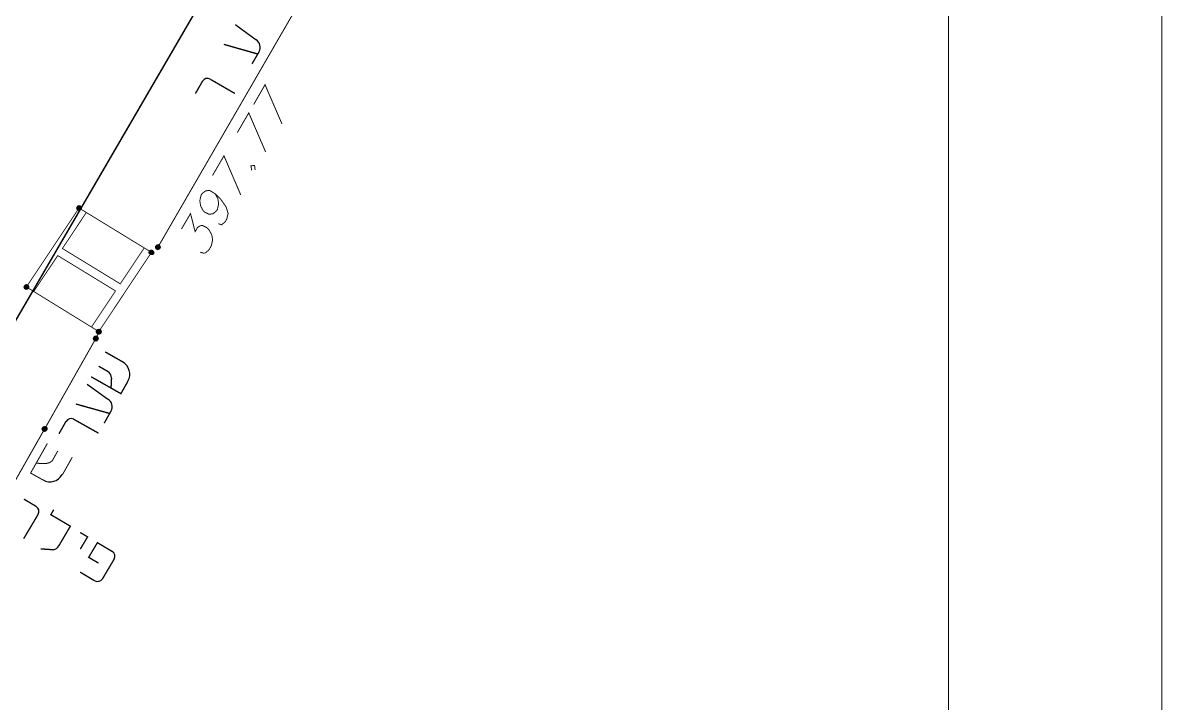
# Model space of a CAD drawing. Extents: x 489 to 720, y 1028 to 1176.
# Drawn here: x 549.33 to 562.69, y 1045.62 to 1053.6 of the extents above; entities that cross this region are included whole.
import ezdxf

# ---------------------------------------------------------------- set-up
doc = ezdxf.new("R2010")
doc.units = 0
doc.header["$MEASUREMENT"] = 0
for name, color, linetype in [('1202', 7, 'Continuous'), ('1501-GADER-BARZEL', 7, 'Continuous'), ('1501-PILER', 7, 'Continuous'), ('1501-SHAR', 7, 'Continuous'), ('2603-GADER-BARZEL', 7, 'Continuous'), ('2612-SHAR', 7, 'Continuous'), ('4035-PILER', 7, 'Continuous'), ('M1280', 7, 'Continuous'), ('M1602', 7, 'Continuous')]:
    doc.layers.add(name, color=color, linetype=linetype)

msp = doc.modelspace()

# ---------------------------------------------------------------- hatches: boundary and pattern name
at = {"layer": '1501-GADER-BARZEL', "linetype": 'Continuous', "ltscale": 0.045455}
for points in [[(550.188, 1049.925), (550.188, 1049.873), (550.178, 1049.924)], [(550.198, 1049.924), (550.198, 1049.875), (550.188, 1049.925)], [(550.198, 1049.875), (550.188, 1049.925), (550.188, 1049.873)], [(550.207, 1049.997), (550.197, 1049.97), (550.216, 1050.001)], [(550.197, 1049.97), (550.216, 1050.001), (550.202, 1049.96)], [(550.2, 1049.989), (550.197, 1049.98), (550.207, 1049.997)], [(550.197, 1049.98), (550.207, 1049.997), (550.197, 1049.97)], [(550.216, 1050.001), (550.202, 1049.96), (550.227, 1050.001)], [(550.202, 1049.96), (550.227, 1050.001), (550.208, 1049.953)], [(550.227, 1050.001), (550.208, 1049.953), (550.237, 1049.998)], [(550.208, 1049.953), (550.237, 1049.998), (550.219, 1049.949)], [(550.237, 1049.998), (550.219, 1049.949), (550.244, 1049.991)], [(550.219, 1049.949), (550.244, 1049.991), (550.229, 1049.949)], [(550.244, 1049.991), (550.229, 1049.949), (550.248, 1049.981)], [(550.229, 1049.949), (550.248, 1049.981), (550.238, 1049.954)], [(550.248, 1049.981), (550.238, 1049.954), (550.249, 1049.971)], [(550.238, 1049.954), (550.249, 1049.971), (550.245, 1049.962)], [(550.163, 1049.909), (550.163, 1049.889), (550.162, 1049.899)], [(550.169, 1049.917), (550.169, 1049.881), (550.163, 1049.909)], [(550.169, 1049.881), (550.163, 1049.909), (550.163, 1049.889)], [(550.178, 1049.924), (550.178, 1049.875), (550.169, 1049.917)], [(550.178, 1049.875), (550.169, 1049.917), (550.169, 1049.881)], [(550.188, 1049.873), (550.178, 1049.924), (550.178, 1049.875)], [(550.206, 1049.917), (550.206, 1049.881), (550.198, 1049.924)], [(550.206, 1049.881), (550.198, 1049.924), (550.198, 1049.875)], [(550.212, 1049.909), (550.212, 1049.889), (550.206, 1049.917)], [(550.212, 1049.889), (550.206, 1049.917), (550.206, 1049.881)], [(550.214, 1049.899), (550.212, 1049.909), (550.212, 1049.889)], [(549.57, 1048.857), (549.612, 1048.833), (549.563, 1048.849)], [(549.579, 1048.862), (549.612, 1048.843), (549.57, 1048.857)], [(549.612, 1048.843), (549.57, 1048.857), (549.612, 1048.833)], [(549.589, 1048.862), (549.607, 1048.853), (549.579, 1048.862)], [(549.607, 1048.853), (549.579, 1048.862), (549.612, 1048.843)], [(549.599, 1048.859), (549.589, 1048.862), (549.607, 1048.853)], [(549.563, 1048.849), (549.608, 1048.823), (549.56, 1048.839)], [(549.608, 1048.823), (549.56, 1048.839), (549.603, 1048.815)], [(549.56, 1048.839), (549.603, 1048.815), (549.561, 1048.829)], [(549.603, 1048.815), (549.561, 1048.829), (549.592, 1048.81)], [(549.561, 1048.829), (549.592, 1048.81), (549.565, 1048.82)], [(549.612, 1048.833), (549.563, 1048.849), (549.608, 1048.823)], [(549.592, 1048.81), (549.565, 1048.82), (549.582, 1048.809)], [(549.565, 1048.82), (549.582, 1048.809), (549.573, 1048.813)]]:
    msp.add_hatch(color=136, dxfattribs=at).paths.add_polyline_path(points, flags=0)
at = {"layer": '1501-PILER', "linetype": 'Continuous', "ltscale": 0.045455}
for points in [[(549.97, 1051.44), (550.013, 1051.41), (549.965, 1051.43)], [(550.013, 1051.41), (549.965, 1051.43), (550.006, 1051.403)], [(549.965, 1051.43), (550.006, 1051.403), (549.965, 1051.42)], [(550.006, 1051.403), (549.965, 1051.42), (549.997, 1051.399)], [(549.965, 1051.42), (549.997, 1051.399), (549.97, 1051.41)], [(549.977, 1051.447), (550.017, 1051.42), (549.97, 1051.44)], [(550.017, 1051.42), (549.97, 1051.44), (550.013, 1051.41)], [(549.997, 1051.399), (549.97, 1051.41), (549.987, 1051.399)], [(549.97, 1051.41), (549.987, 1051.399), (549.977, 1051.403)], [(549.987, 1051.45), (550.017, 1051.43), (549.977, 1051.447)], [(550.017, 1051.43), (549.977, 1051.447), (550.017, 1051.42)], [(549.997, 1051.45), (550.013, 1051.44), (549.987, 1051.45)], [(550.013, 1051.44), (549.987, 1051.45), (550.017, 1051.43)], [(550.006, 1051.447), (549.997, 1051.45), (550.013, 1051.44)], [(550.815, 1050.899), (550.825, 1050.926), (550.814, 1050.909)], [(550.825, 1050.926), (550.814, 1050.909), (550.817, 1050.92)], [(550.819, 1050.89), (550.835, 1050.931), (550.815, 1050.899)], [(550.835, 1050.931), (550.815, 1050.899), (550.825, 1050.926)], [(550.827, 1050.883), (550.845, 1050.931), (550.819, 1050.89)], [(550.845, 1050.931), (550.819, 1050.89), (550.835, 1050.931)], [(550.854, 1050.928), (550.827, 1050.883), (550.845, 1050.931)], [(550.837, 1050.88), (550.854, 1050.928), (550.827, 1050.883)], [(550.862, 1050.921), (550.837, 1050.88), (550.854, 1050.928)], [(550.847, 1050.88), (550.862, 1050.921), (550.837, 1050.88)], [(550.866, 1050.912), (550.847, 1050.88), (550.862, 1050.921)], [(550.856, 1050.884), (550.866, 1050.912), (550.847, 1050.88)], [(550.866, 1050.901), (550.856, 1050.884), (550.866, 1050.912)], [(550.863, 1050.891), (550.866, 1050.901), (550.856, 1050.884)], [(549.353, 1050.515), (549.397, 1050.485), (549.349, 1050.505)], [(549.397, 1050.485), (549.349, 1050.505), (549.389, 1050.478)], [(549.349, 1050.505), (549.389, 1050.478), (549.349, 1050.495)], [(549.389, 1050.478), (549.349, 1050.495), (549.38, 1050.474)], [(549.349, 1050.495), (549.38, 1050.474), (549.353, 1050.485)], [(549.361, 1050.522), (549.4, 1050.495), (549.353, 1050.515)], [(549.4, 1050.495), (549.353, 1050.515), (549.397, 1050.485)], [(549.38, 1050.474), (549.353, 1050.485), (549.37, 1050.474)], [(549.353, 1050.485), (549.37, 1050.474), (549.361, 1050.478)], [(549.37, 1050.525), (549.4, 1050.505), (549.361, 1050.522)], [(549.4, 1050.505), (549.361, 1050.522), (549.4, 1050.495)], [(549.38, 1050.525), (549.397, 1050.515), (549.37, 1050.525)], [(549.397, 1050.515), (549.37, 1050.525), (549.4, 1050.505)], [(549.389, 1050.522), (549.38, 1050.525), (549.397, 1050.515)], [(550.197, 1049.988), (550.197, 1049.967), (550.196, 1049.978)], [(550.203, 1049.996), (550.203, 1049.958), (550.197, 1049.988)], [(550.203, 1049.958), (550.197, 1049.988), (550.197, 1049.967)], [(550.212, 1050.001), (550.212, 1049.953), (550.203, 1049.996)], [(550.212, 1049.953), (550.203, 1049.996), (550.203, 1049.958)], [(550.222, 1050.004), (550.222, 1049.951), (550.212, 1050.001)], [(550.222, 1049.951), (550.212, 1050.001), (550.212, 1049.953)], [(550.232, 1050.001), (550.232, 1049.953), (550.222, 1050.004)], [(550.232, 1049.953), (550.222, 1050.004), (550.222, 1049.951)], [(550.24, 1049.996), (550.24, 1049.958), (550.232, 1050.001)], [(550.24, 1049.958), (550.232, 1050.001), (550.232, 1049.953)], [(550.246, 1049.988), (550.246, 1049.967), (550.24, 1049.996)], [(550.246, 1049.967), (550.24, 1049.996), (550.24, 1049.958)], [(550.248, 1049.978), (550.246, 1049.988), (550.246, 1049.967)]]:
    msp.add_hatch(color=7, dxfattribs=at).paths.add_polyline_path(points, flags=0)
at = {"layer": '1501-SHAR', "linetype": 'Continuous', "ltscale": 0.045455}
for points in [[(550.894, 1050.981), (550.939, 1050.955), (550.89, 1050.971)], [(550.939, 1050.955), (550.89, 1050.971), (550.932, 1050.947)], [(550.89, 1050.971), (550.932, 1050.947), (550.891, 1050.96)], [(550.932, 1050.947), (550.891, 1050.96), (550.923, 1050.942)], [(550.891, 1050.96), (550.923, 1050.942), (550.896, 1050.951)], [(550.9, 1050.989), (550.942, 1050.964), (550.894, 1050.981)], [(550.942, 1050.964), (550.894, 1050.981), (550.939, 1050.955)], [(550.923, 1050.942), (550.896, 1050.951), (550.913, 1050.941)], [(550.896, 1050.951), (550.913, 1050.941), (550.904, 1050.945)], [(550.91, 1050.993), (550.942, 1050.974), (550.9, 1050.989)], [(550.942, 1050.974), (550.9, 1050.989), (550.942, 1050.964)], [(550.92, 1050.993), (550.938, 1050.983), (550.91, 1050.993)], [(550.938, 1050.983), (550.91, 1050.993), (550.942, 1050.974)], [(550.93, 1050.99), (550.92, 1050.993), (550.938, 1050.983)], [(550.163, 1049.906), (550.211, 1049.882), (550.161, 1049.896)], [(550.211, 1049.882), (550.161, 1049.896), (550.204, 1049.874)], [(550.161, 1049.896), (550.204, 1049.874), (550.162, 1049.885)], [(550.204, 1049.874), (550.162, 1049.885), (550.195, 1049.87)], [(550.162, 1049.885), (550.195, 1049.87), (550.166, 1049.878)], [(550.17, 1049.914), (550.213, 1049.892), (550.163, 1049.906)], [(550.213, 1049.892), (550.163, 1049.906), (550.211, 1049.882)], [(550.195, 1049.87), (550.166, 1049.878), (550.185, 1049.868)], [(550.166, 1049.878), (550.185, 1049.868), (550.174, 1049.871)], [(550.179, 1049.92), (550.212, 1049.903), (550.17, 1049.914)], [(550.212, 1049.903), (550.17, 1049.914), (550.213, 1049.892)], [(550.189, 1049.921), (550.206, 1049.912), (550.179, 1049.92)], [(550.206, 1049.912), (550.179, 1049.92), (550.212, 1049.903)], [(550.198, 1049.917), (550.189, 1049.921), (550.206, 1049.912)], [(549.571, 1048.857), (549.571, 1048.821), (549.565, 1048.849)], [(549.579, 1048.864), (549.579, 1048.815), (549.571, 1048.857)], [(549.579, 1048.815), (549.571, 1048.857), (549.571, 1048.821)], [(549.589, 1048.865), (549.589, 1048.813), (549.579, 1048.864)], [(549.589, 1048.813), (549.579, 1048.864), (549.579, 1048.815)], [(549.599, 1048.864), (549.599, 1048.815), (549.589, 1048.865)], [(549.599, 1048.815), (549.589, 1048.865), (549.589, 1048.813)], [(549.607, 1048.857), (549.607, 1048.821), (549.599, 1048.864)], [(549.607, 1048.821), (549.599, 1048.864), (549.599, 1048.815)], [(549.613, 1048.849), (549.613, 1048.829), (549.607, 1048.857)], [(549.613, 1048.829), (549.607, 1048.857), (549.607, 1048.821)], [(549.565, 1048.849), (549.565, 1048.829), (549.563, 1048.839)], [(549.571, 1048.821), (549.565, 1048.849), (549.565, 1048.829)], [(549.615, 1048.839), (549.613, 1048.849), (549.613, 1048.829)]]:
    msp.add_hatch(color=7, dxfattribs=at).paths.add_polyline_path(points, flags=0)

# ---------------------------------------------------------------- linework, layer by layer
at = {"color": 250, "linetype": 'Continuous', "ltscale": 0.045455}
for points, const_width in [([(552.066, 1053.396), (551.823, 1053.574)], 0.0158), ([(551.689, 1053.343), (552.086, 1053.23)], 0.0158), ([(552.019, 1053.114), (552.103, 1053.258)], 0.0158), ([(551.438, 1052.91), (551.355, 1052.766)], 0.0158), ([(551.819, 1052.767), (551.53, 1052.934)], 0.0158), ([(552.039, 1052.639), (552.172, 1052.87), (552.37, 1052.412)], 0.0112), ([(551.847, 1052.309), (551.981, 1052.54), (552.179, 1052.082)], 0.0112), ([(551.556, 1051.806), (551.69, 1052.037), (551.887, 1051.579)], 0.0112), ([(552.015, 1051.866), (552.007, 1051.92), (552.049, 1051.924), (552.056, 1051.871)], 0.0112), ([(551.587, 1051.592), (551.619, 1051.534), (551.628, 1051.473), (551.613, 1051.409), (551.604, 1051.393), (551.561, 1051.357), (551.514, 1051.353), (551.462, 1051.378), (551.448, 1051.392), (551.416, 1051.45), (551.407, 1051.512), (551.422, 1051.575), (551.431, 1051.591), (551.474, 1051.626), (551.521, 1051.632), (551.587, 1051.592), (551.656, 1051.523), (551.716, 1051.437), (551.739, 1051.362), (551.724, 1051.298), (551.705, 1051.265), (551.663, 1051.229), (551.625, 1051.241)], 0.0112), ([(551.192, 1051.179), (551.298, 1051.36), (551.352, 1051.149), (551.381, 1051.199), (551.414, 1051.218), (551.437, 1051.221), (551.489, 1051.195), (551.516, 1051.167), (551.549, 1051.108), (551.557, 1051.048), (551.542, 1050.984), (551.514, 1050.934), (551.472, 1050.899), (551.448, 1050.897), (551.411, 1050.908)], 0.0112), ([(550.502, 1049.623), (550.298, 1049.739)], 0.0158), ([(550.366, 1049.316), (550.372, 1049.429), (550.36, 1049.474), (550.338, 1049.505), (550.222, 1049.571)], 0.0158), ([(550.133, 1049.448), (550.482, 1049.25), (550.564, 1049.396)], 0.0158), ([(550.329, 1049.184), (550.085, 1049.36)], 0.0158), ([(549.953, 1049.129), (550.35, 1049.018)], 0.0158), ([(550.285, 1048.903), (550.367, 1049.048)], 0.0158), ([(549.838, 1048.925), (549.755, 1048.78)], 0.0158), ([(550.219, 1048.787), (549.929, 1048.95)], 0.0158), ([(549.488, 1047.929), (549.345, 1048.014)], 0.0158), ([(549.341, 1047.55), (549.512, 1047.837)], 0.0158), ([(549.753, 1047.466), (549.889, 1047.697), (549.66, 1047.832), (549.694, 1047.89)], 0.0158), ([(550.005, 1047.623), (550.091, 1047.572), (550.006, 1047.429)], 0.0158), ([(549.542, 1047.431), (549.691, 1047.421)], 0.0158), ([(550.379, 1047.401), (550.206, 1047.504), (550.104, 1047.332), (550.22, 1047.264)], 0.0158), ([(550.266, 1047.081), (550.402, 1047.31)], 0.0158), ([(550.003, 1047.159), (550.174, 1047.057)], 0.0158)]:
    msp.add_lwpolyline(points, dxfattribs=dict(at, const_width=const_width))
at = {"color": 5, "linetype": 'Continuous', "ltscale": 0.045455, "const_width": 0.0118}
for points in [[(549.62, 1048.668), (549.423, 1048.32), (549.569, 1048.238)], [(549.489, 1048.435), (549.6, 1048.43), (549.646, 1048.442), (549.677, 1048.464), (549.742, 1048.58)], [(549.796, 1048.3), (549.911, 1048.504)]]:
    msp.add_lwpolyline(points, dxfattribs=at)
at = {"color": 250, "linetype": 'Continuous', "ltscale": 0.045455}
for centre, radius, start, end in [((552.016, 1053.308), 0.1, 329.9194, 419.9194), ((551.496, 1052.878), 0.0659, 59.9249, 149.9194), ((550.42, 1049.479), 0.166, 330.4742, 420.4742), ((550.28, 1049.097), 0.1, 330.4797, 420.4742), ((549.896, 1048.892), 0.0659, 60.4797, 150.4742), ((549.454, 1047.871), 0.0659, 329.4031, 419.3976), ((549.666, 1047.517), 0.1, 284.4031, 329.4031), ((550.345, 1047.345), 0.0659, 329.4031, 419.3976), ((550.208, 1047.115), 0.0659, 239.3976, 329.3976)]:
    msp.add_arc(centre, radius, start, end, dxfattribs=at)
at = {"color": 5, "linetype": 'Continuous', "ltscale": 0.045455}
msp.add_arc((549.65, 1048.383), 0.166, 240.5072, 330.5072, dxfattribs=at)
at = {"layer": '1202', "color": 7, "linetype": 'Continuous', "ltscale": 0.045455, "const_width": 0.0112}
for points in [[(488.854, 1028.441), (562.687, 1028.441), (562.687, 1101.273), (488.854, 1101.273)], [(491.356, 1030.943), (560.185, 1030.943), (560.185, 1098.771), (491.356, 1098.771)]]:
    msp.add_lwpolyline(points, dxfattribs=at)
at = {"layer": '1501-GADER-BARZEL', "color": 136, "linetype": 'Continuous', "ltscale": 0.045455}
for points in [[(550.188, 1049.925), (550.188, 1049.873), (550.178, 1049.924)], [(550.198, 1049.924), (550.198, 1049.875), (550.188, 1049.925)], [(550.198, 1049.875), (550.188, 1049.925), (550.188, 1049.873)], [(550.207, 1049.997), (550.197, 1049.97), (550.216, 1050.001)], [(550.197, 1049.97), (550.216, 1050.001), (550.202, 1049.96)], [(550.2, 1049.989), (550.197, 1049.98), (550.207, 1049.997)], [(550.197, 1049.98), (550.207, 1049.997), (550.197, 1049.97)], [(550.216, 1050.001), (550.202, 1049.96), (550.227, 1050.001)], [(550.202, 1049.96), (550.227, 1050.001), (550.208, 1049.953)], [(550.227, 1050.001), (550.208, 1049.953), (550.237, 1049.998)], [(550.208, 1049.953), (550.237, 1049.998), (550.219, 1049.949)], [(550.237, 1049.998), (550.219, 1049.949), (550.244, 1049.991)], [(550.219, 1049.949), (550.244, 1049.991), (550.229, 1049.949)], [(550.244, 1049.991), (550.229, 1049.949), (550.248, 1049.981)], [(550.229, 1049.949), (550.248, 1049.981), (550.238, 1049.954)], [(550.248, 1049.981), (550.238, 1049.954), (550.249, 1049.971)], [(550.238, 1049.954), (550.249, 1049.971), (550.245, 1049.962)], [(550.163, 1049.909), (550.163, 1049.889), (550.162, 1049.899)], [(550.169, 1049.917), (550.169, 1049.881), (550.163, 1049.909)], [(550.169, 1049.881), (550.163, 1049.909), (550.163, 1049.889)], [(550.178, 1049.924), (550.178, 1049.875), (550.169, 1049.917)], [(550.178, 1049.875), (550.169, 1049.917), (550.169, 1049.881)], [(550.188, 1049.873), (550.178, 1049.924), (550.178, 1049.875)], [(550.206, 1049.917), (550.206, 1049.881), (550.198, 1049.924)], [(550.206, 1049.881), (550.198, 1049.924), (550.198, 1049.875)], [(550.212, 1049.909), (550.212, 1049.889), (550.206, 1049.917)], [(550.212, 1049.889), (550.206, 1049.917), (550.206, 1049.881)], [(550.214, 1049.899), (550.212, 1049.909), (550.212, 1049.889)], [(549.57, 1048.857), (549.612, 1048.833), (549.563, 1048.849)], [(549.579, 1048.862), (549.612, 1048.843), (549.57, 1048.857)], [(549.612, 1048.843), (549.57, 1048.857), (549.612, 1048.833)], [(549.589, 1048.862), (549.607, 1048.853), (549.579, 1048.862)], [(549.607, 1048.853), (549.579, 1048.862), (549.612, 1048.843)], [(549.599, 1048.859), (549.589, 1048.862), (549.607, 1048.853)], [(549.563, 1048.849), (549.608, 1048.823), (549.56, 1048.839)], [(549.608, 1048.823), (549.56, 1048.839), (549.603, 1048.815)], [(549.56, 1048.839), (549.603, 1048.815), (549.561, 1048.829)], [(549.603, 1048.815), (549.561, 1048.829), (549.592, 1048.81)], [(549.561, 1048.829), (549.592, 1048.81), (549.565, 1048.82)], [(549.612, 1048.833), (549.563, 1048.849), (549.608, 1048.823)], [(549.592, 1048.81), (549.565, 1048.82), (549.582, 1048.809)], [(549.565, 1048.82), (549.582, 1048.809), (549.573, 1048.813)]]:
    msp.add_lwpolyline(points, dxfattribs=at)
at = {"layer": '1501-GADER-BARZEL', "color": 136, "linetype": 'Continuous', "ltscale": 0.045455, "const_width": 0.0123}
for points in [[(550.196, 1049.975), (550.25, 1049.975)], [(550.161, 1049.899), (550.215, 1049.899)], [(549.558, 1048.835), (549.613, 1048.835)]]:
    msp.add_lwpolyline(points, dxfattribs=at)
at = {"layer": '1501-GADER-BARZEL', "color": 136, "linetype": 'Continuous', "ltscale": 0.045455}
for centre in [(550.188, 1049.899), (550.223, 1049.975), (549.586, 1048.835)]:
    msp.add_circle(centre, 0.0261, dxfattribs=at)
at = {"layer": '1501-PILER', "color": 7, "linetype": 'Continuous', "ltscale": 0.045455}
for points in [[(549.97, 1051.44), (550.013, 1051.41), (549.965, 1051.43)], [(550.013, 1051.41), (549.965, 1051.43), (550.006, 1051.403)], [(549.965, 1051.43), (550.006, 1051.403), (549.965, 1051.42)], [(550.006, 1051.403), (549.965, 1051.42), (549.997, 1051.399)], [(549.965, 1051.42), (549.997, 1051.399), (549.97, 1051.41)], [(549.977, 1051.447), (550.017, 1051.42), (549.97, 1051.44)], [(550.017, 1051.42), (549.97, 1051.44), (550.013, 1051.41)], [(549.997, 1051.399), (549.97, 1051.41), (549.987, 1051.399)], [(549.97, 1051.41), (549.987, 1051.399), (549.977, 1051.403)], [(549.987, 1051.45), (550.017, 1051.43), (549.977, 1051.447)], [(550.017, 1051.43), (549.977, 1051.447), (550.017, 1051.42)], [(549.997, 1051.45), (550.013, 1051.44), (549.987, 1051.45)], [(550.013, 1051.44), (549.987, 1051.45), (550.017, 1051.43)], [(550.006, 1051.447), (549.997, 1051.45), (550.013, 1051.44)], [(550.815, 1050.899), (550.825, 1050.926), (550.814, 1050.909)], [(550.825, 1050.926), (550.814, 1050.909), (550.817, 1050.92)], [(550.819, 1050.89), (550.835, 1050.931), (550.815, 1050.899)], [(550.835, 1050.931), (550.815, 1050.899), (550.825, 1050.926)], [(550.827, 1050.883), (550.845, 1050.931), (550.819, 1050.89)], [(550.845, 1050.931), (550.819, 1050.89), (550.835, 1050.931)], [(550.854, 1050.928), (550.827, 1050.883), (550.845, 1050.931)], [(550.837, 1050.88), (550.854, 1050.928), (550.827, 1050.883)], [(550.862, 1050.921), (550.837, 1050.88), (550.854, 1050.928)], [(550.847, 1050.88), (550.862, 1050.921), (550.837, 1050.88)], [(550.866, 1050.912), (550.847, 1050.88), (550.862, 1050.921)], [(550.856, 1050.884), (550.866, 1050.912), (550.847, 1050.88)], [(550.866, 1050.901), (550.856, 1050.884), (550.866, 1050.912)], [(550.863, 1050.891), (550.866, 1050.901), (550.856, 1050.884)], [(549.353, 1050.515), (549.397, 1050.485), (549.349, 1050.505)], [(549.397, 1050.485), (549.349, 1050.505), (549.389, 1050.478)], [(549.349, 1050.505), (549.389, 1050.478), (549.349, 1050.495)], [(549.389, 1050.478), (549.349, 1050.495), (549.38, 1050.474)], [(549.349, 1050.495), (549.38, 1050.474), (549.353, 1050.485)], [(549.361, 1050.522), (549.4, 1050.495), (549.353, 1050.515)], [(549.4, 1050.495), (549.353, 1050.515), (549.397, 1050.485)], [(549.38, 1050.474), (549.353, 1050.485), (549.37, 1050.474)], [(549.353, 1050.485), (549.37, 1050.474), (549.361, 1050.478)], [(549.37, 1050.525), (549.4, 1050.505), (549.361, 1050.522)], [(549.4, 1050.505), (549.361, 1050.522), (549.4, 1050.495)], [(549.38, 1050.525), (549.397, 1050.515), (549.37, 1050.525)], [(549.397, 1050.515), (549.37, 1050.525), (549.4, 1050.505)], [(549.389, 1050.522), (549.38, 1050.525), (549.397, 1050.515)], [(550.197, 1049.988), (550.197, 1049.967), (550.196, 1049.978)], [(550.203, 1049.996), (550.203, 1049.958), (550.197, 1049.988)], [(550.203, 1049.958), (550.197, 1049.988), (550.197, 1049.967)], [(550.212, 1050.001), (550.212, 1049.953), (550.203, 1049.996)], [(550.212, 1049.953), (550.203, 1049.996), (550.203, 1049.958)], [(550.222, 1050.004), (550.222, 1049.951), (550.212, 1050.001)], [(550.222, 1049.951), (550.212, 1050.001), (550.212, 1049.953)], [(550.232, 1050.001), (550.232, 1049.953), (550.222, 1050.004)], [(550.232, 1049.953), (550.222, 1050.004), (550.222, 1049.951)], [(550.24, 1049.996), (550.24, 1049.958), (550.232, 1050.001)], [(550.24, 1049.958), (550.232, 1050.001), (550.232, 1049.953)], [(550.246, 1049.988), (550.246, 1049.967), (550.24, 1049.996)], [(550.246, 1049.967), (550.24, 1049.996), (550.24, 1049.958)], [(550.248, 1049.978), (550.246, 1049.988), (550.246, 1049.967)]]:
    msp.add_lwpolyline(points, dxfattribs=at)
at = {"layer": '1501-PILER', "color": 7, "linetype": 'Continuous', "ltscale": 0.045455, "const_width": 0.01}
for points in [[(549.97, 1051.425), (550.014, 1051.425)], [(550.819, 1050.906), (550.863, 1050.906)], [(549.353, 1050.5), (549.397, 1050.5)], [(550.2, 1049.978), (550.245, 1049.978)]]:
    msp.add_lwpolyline(points, dxfattribs=at)
at = {"layer": '1501-PILER', "color": 7, "linetype": 'Continuous', "ltscale": 0.045455}
for centre in [(549.991, 1051.425), (549.374, 1050.5), (550.222, 1049.978)]:
    msp.add_circle(centre, 0.0261, dxfattribs=at)
msp.add_arc((550.84, 1050.906), 0.0261, 58.5297, 418.5296, dxfattribs=at)
at = {"layer": '1501-SHAR', "color": 7, "linetype": 'Continuous', "ltscale": 0.045455, "const_width": 0.0112}
for points in [[(550.891, 1050.967), (550.941, 1050.967)], [(550.162, 1049.895), (550.212, 1049.895)], [(549.564, 1048.839), (549.614, 1048.839)]]:
    msp.add_lwpolyline(points, dxfattribs=at)
at = {"layer": '1501-SHAR', "color": 7, "linetype": 'Continuous', "ltscale": 0.045455}
for points in [[(550.894, 1050.981), (550.939, 1050.955), (550.89, 1050.971)], [(550.939, 1050.955), (550.89, 1050.971), (550.932, 1050.947)], [(550.89, 1050.971), (550.932, 1050.947), (550.891, 1050.96)], [(550.932, 1050.947), (550.891, 1050.96), (550.923, 1050.942)], [(550.891, 1050.96), (550.923, 1050.942), (550.896, 1050.951)], [(550.9, 1050.989), (550.942, 1050.964), (550.894, 1050.981)], [(550.942, 1050.964), (550.894, 1050.981), (550.939, 1050.955)], [(550.923, 1050.942), (550.896, 1050.951), (550.913, 1050.941)], [(550.896, 1050.951), (550.913, 1050.941), (550.904, 1050.945)], [(550.91, 1050.993), (550.942, 1050.974), (550.9, 1050.989)], [(550.942, 1050.974), (550.9, 1050.989), (550.942, 1050.964)], [(550.92, 1050.993), (550.938, 1050.983), (550.91, 1050.993)], [(550.938, 1050.983), (550.91, 1050.993), (550.942, 1050.974)], [(550.93, 1050.99), (550.92, 1050.993), (550.938, 1050.983)], [(550.163, 1049.906), (550.211, 1049.882), (550.161, 1049.896)], [(550.211, 1049.882), (550.161, 1049.896), (550.204, 1049.874)], [(550.161, 1049.896), (550.204, 1049.874), (550.162, 1049.885)], [(550.204, 1049.874), (550.162, 1049.885), (550.195, 1049.87)], [(550.162, 1049.885), (550.195, 1049.87), (550.166, 1049.878)], [(550.17, 1049.914), (550.213, 1049.892), (550.163, 1049.906)], [(550.213, 1049.892), (550.163, 1049.906), (550.211, 1049.882)], [(550.195, 1049.87), (550.166, 1049.878), (550.185, 1049.868)], [(550.166, 1049.878), (550.185, 1049.868), (550.174, 1049.871)], [(550.179, 1049.92), (550.212, 1049.903), (550.17, 1049.914)], [(550.212, 1049.903), (550.17, 1049.914), (550.213, 1049.892)], [(550.189, 1049.921), (550.206, 1049.912), (550.179, 1049.92)], [(550.206, 1049.912), (550.179, 1049.92), (550.212, 1049.903)], [(550.198, 1049.917), (550.189, 1049.921), (550.206, 1049.912)], [(549.571, 1048.857), (549.571, 1048.821), (549.565, 1048.849)], [(549.579, 1048.864), (549.579, 1048.815), (549.571, 1048.857)], [(549.579, 1048.815), (549.571, 1048.857), (549.571, 1048.821)], [(549.589, 1048.865), (549.589, 1048.813), (549.579, 1048.864)], [(549.589, 1048.813), (549.579, 1048.864), (549.579, 1048.815)], [(549.599, 1048.864), (549.599, 1048.815), (549.589, 1048.865)], [(549.599, 1048.815), (549.589, 1048.865), (549.589, 1048.813)], [(549.607, 1048.857), (549.607, 1048.821), (549.599, 1048.864)], [(549.607, 1048.821), (549.599, 1048.864), (549.599, 1048.815)], [(549.613, 1048.849), (549.613, 1048.829), (549.607, 1048.857)], [(549.613, 1048.829), (549.607, 1048.857), (549.607, 1048.821)], [(549.565, 1048.849), (549.565, 1048.829), (549.563, 1048.839)], [(549.571, 1048.821), (549.565, 1048.849), (549.565, 1048.829)], [(549.615, 1048.839), (549.613, 1048.849), (549.613, 1048.829)]]:
    msp.add_lwpolyline(points, dxfattribs=at)
for centre in [(550.916, 1050.967), (550.187, 1049.895), (549.589, 1048.839)]:
    msp.add_circle(centre, 0.0261, dxfattribs=at)
at = {"layer": '2603-GADER-BARZEL', "color": 136, "linetype": 'Continuous', "ltscale": 0.045455, "const_width": 0.0123}
for points in [[(550.188, 1049.899), (550.223, 1049.975)], [(549.24, 1048.226), (549.586, 1048.835)]]:
    msp.add_lwpolyline(points, dxfattribs=at)
at = {"layer": '2612-SHAR', "color": 7, "linetype": 'Continuous', "ltscale": 0.045455, "const_width": 0.0118}
for points in [[(550.916, 1050.967), (553.937, 1056.182)], [(549.589, 1048.839), (550.187, 1049.895)]]:
    msp.add_lwpolyline(points, dxfattribs=at)
at = {"layer": '4035-PILER', "color": 7, "linetype": 'Continuous', "ltscale": 0.045455, "const_width": 0.01}
for points in [[(550.222, 1049.978), (549.374, 1050.5), (549.991, 1051.425), (550.84, 1050.906)], [(550.757, 1050.96), (550.474, 1050.537), (549.796, 1050.951), (550.074, 1051.37)], [(550.14, 1050.035), (550.419, 1050.454), (549.741, 1050.868), (549.458, 1050.445)], [(550.224, 1049.98), (550.84, 1050.906)], [(550.504, 1050.401), (550.506, 1050.4)]]:
    msp.add_lwpolyline(points, dxfattribs=at)
at = {"layer": 'M1280', "color": 7, "linetype": 'Continuous', "ltscale": 0.045455, "const_width": 0.0112}
msp.add_lwpolyline([(491.356, 1030.943), (560.185, 1030.943), (560.185, 1098.771), (491.356, 1098.771)], dxfattribs=at)
at = {"layer": 'M1602', "color": 214, "linetype": 'Continuous', "ltscale": 0.045455, "const_width": 0.0182}
msp.add_lwpolyline([(558.879, 1066.648), (540.578, 1035.218)], dxfattribs=at)

doc.saveas('drawing.dxf')
